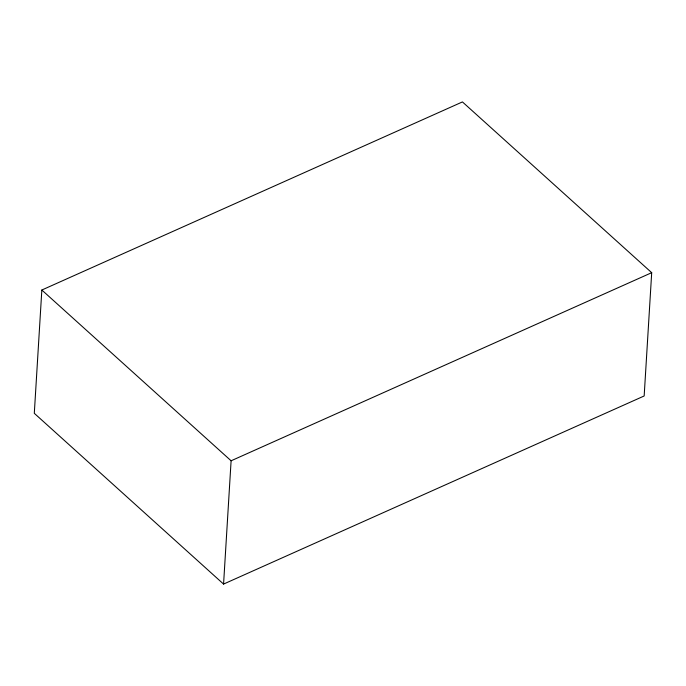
<?xml version="1.0" encoding="UTF-8"?>
<svg xmlns="http://www.w3.org/2000/svg" width="686" height="686" viewBox="0 0 686 686"><rect width="100%" height="100%" fill="white"/><g stroke="black" fill="none" stroke-linecap="round" stroke-linejoin="round"><path stroke-width="1.03" d="M41.837 290.024L34.3 413.315L223.567 584.078L644.163 395.976L651.7 272.685L462.433 101.922L41.837 290.024L231.105 460.786L223.567 584.078M231.105 460.786L651.7 272.685"/></g></svg>
